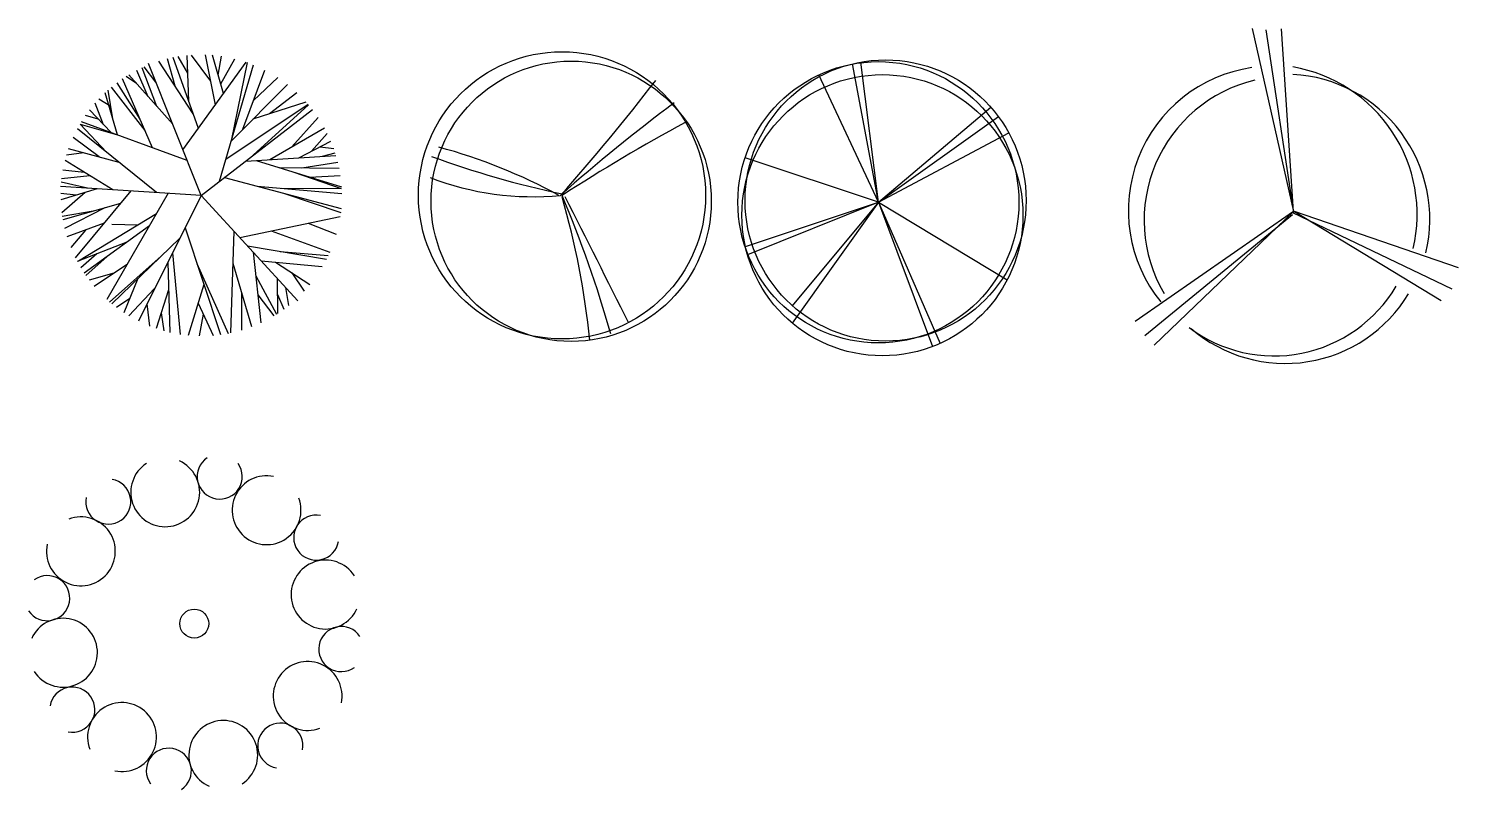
# Model space of a CAD drawing. Header units: inches. Extents: x -1929 to -273, y 675 to 1373.
# Drawn here: x -1929 to -1318, y 675 to 1000 of the extents above; entities that cross this region are included whole.
import ezdxf

# ---------------------------------------------------------------- set-up
doc = ezdxf.new("R2010")
doc.units = ezdxf.units.IN
doc.header["$MEASUREMENT"] = 0

# ---------------------------------------------------------------- blocks, each defined once
blk = doc.blocks.new('TREE-17')
for p, q in [((0, 0), (-22.5, 56.25)), ((-3.39, 34.79), (-18.05, 57.22)), ((-11.13, 46.62), (-14.4, 58.25)), ((-1.2, 28.6), (-11.9, 58.81)), ((-5.74, 52.13), (-9.86, 59.19)), ((-7.8, 19.49), (19.27, 56.82)), ((-5.33, 40.26), (-6, 59.7)), ((4.06, 48.78), (-4.14, 59.86)), ((6.06, 38.61), (1.86, 59.97)), ((9.59, 43.47), (4.84, 59.8)), ((7.31, 51.29), (8.74, 59.36)), ((7.84, 6.03), (22.28, 55.71)), ((8.38, 47.62), (14.34, 58.26)), ((12.87, 23.34), (19.83, 56.63)), ((-20.77, 20.32), (-33.55, 49.74)), ((-27.56, 47.69), (-32.07, 50.71)), ((-12.15, 30.37), (-30.9, 51.43)), ((-22.58, 42.09), (-27.49, 53.33)), ((-18.93, 37.99), (-25.21, 54.44)), ((-19.33, 48.34), (-24.35, 54.84)), ((17.76, 28.21), (27.22, 53.47)), ((22.37, 40.5), (32.76, 50.27)), ((-35.79, 25.79), (-40.99, 43.81)), ((-37.76, 32.61), (-39.74, 44.95)), ((-23.97, 27.69), (-38.32, 46.17)), ((-26.06, 32.5), (-35.91, 48.06)), ((12.87, 23.34), (36.91, 47.3)), ((29.14, 34.92), (40.89, 43.91)), ((-41.66, 30.15), (-45.26, 39.39)), ((-38.6, 37.86), (-43.76, 41.04)), ((10.58, 15.47), (45.65, 38.94)), ((22.25, 17.12), (45.87, 38.68)), ((22.26, 32.7), (44.77, 39.95)), ((-5.97, 14.93), (-51.14, 31.38)), ((-43.93, 32.56), (-49.34, 34.14)), ((-38.47, 26.76), (-47.63, 36.49)), ((0, 0), (47.56, 36.58)), ((38.66, 20.72), (49.95, 33.25)), ((-43.6, 16.4), (-54.7, 24.65)), ((-19.09, 1.19), (-52.83, 28.43)), ((-40.39, 18.39), (-51.71, 30.44)), ((-51.71, 30.44), (-35.79, 25.79)), ((29.24, 15.28), (52.64, 28.8)), ((47.08, 18.87), (53.85, 26.47)), ((-35.04, 14.07), (-56.59, 19.93)), ((41.62, 16.06), (55.36, 23.15)), ((50.73, 20.76), (56.57, 19.99)), ((-37.74, 2.36), (-58.14, 14.83)), ((-50.04, 18.15), (-57.48, 17.19)), ((19.03, 14.64), (57.52, 17.06)), ((23.48, 14.92), (59.89, 3.6)), ((43.03, 11.76), (58.31, 14.13)), ((51.75, 16.69), (57.17, 18.21)), ((-47.48, 8.31), (-59.58, 7.08)), ((-49.91, 9.8), (-59.04, 10.71)), ((9.91, 7.62), (59.74, -5.6)), ((33.41, 11.83), (58.86, 11.65)), ((39.49, 9.94), (59.8, 2.89)), ((46.34, 7.81), (59.39, 8.5)), ((0, 0), (-60, 3.75)), ((-53.4, 0.09), (-59.99, 0.87)), ((-44.37, 2.77), (-59.97, -1.87)), ((-48.51, 3.03), (-59.74, 5.6)), ((-49.53, 1.23), (-59.53, -7.52)), ((-30.07, 1.88), (-53.74, -26.69)), ((-14.04, 0.88), (-40.24, -44.5)), ((0, 0), (-26.83, -53.67)), ((0, 0), (41.25, -45)), ((23.96, 3.89), (59.99, 0.86)), ((34.24, 3.03), (59.8, 2.89)), ((35.5, 0.83), (59.55, -7.35)), ((-34.48, -3.44), (-59.08, -10.48)), ((-41.2, -5.36), (-58.32, -14.1)), ((-46.13, -6.77), (-59.31, -9.06)), ((-41.49, -11.91), (-57.32, -17.75)), ((-19.09, -7.88), (-52.42, -28.05)), ((16.45, -17.95), (59.32, -8.99)), ((45.71, -11.83), (57.66, -16.61)), ((-49.41, -14.83), (-55.72, -22.25)), ((-22.07, -13.04), (-50.02, -33.14)), ((-26.98, -12.65), (-38.15, -12.44)), ((-6.9, -13.8), (8.22, -59.43)), ((13.97, -15.24), (12.48, -58.69)), ((29.91, -15.13), (54.89, -24.23)), ((-31.77, -20.01), (-52.94, -28.25)), ((-9.17, -18.33), (-38.2, -46.27)), ((19.76, -21.56), (53.45, -27.27)), ((22.16, -24.18), (25.44, -54.34)), ((33.72, -23.93), (54.26, -25.6)), ((-44.6, -25), (-51.38, -30.99)), ((-40.14, -26.04), (-49.26, -34.26)), ((-31.48, -29.33), (-45.68, -38.9)), ((-17.07, -25.94), (-39.1, -45.51)), ((-14.24, -28.48), (-13.36, -58.49)), ((-12.29, -24.59), (-8.92, -59.33)), ((-1.85, -29.04), (11.54, -58.88)), ((13.5, -28.96), (21.49, -56.02)), ((25.6, -27.92), (51.71, -30.42)), ((31.76, -28.51), (46.38, -38.07)), ((-37.29, -33.25), (-47.88, -36.15)), ((-27, -35.49), (-33, -50.11)), ((23.27, -34.4), (32.2, -50.63)), ((32.47, -35.42), (32.59, -50.37)), ((38.71, -33.06), (43.96, -40.83)), ((-19.87, -39.74), (-30.96, -51.4)), ((-13.9, -40.27), (-19.17, -56.86)), ((1.13, -38.03), (-5.5, -59.75)), ((17.24, -41.64), (17.24, -57.47)), ((24.15, -42.51), (30.99, -51.38)), ((32.53, -42.26), (35.32, -48.5)), ((36.01, -39.28), (37.22, -47.06)), ((-30.48, -43.96), (-36.15, -47.89)), ((-23.17, -46.35), (-22.02, -55.81)), ((-1.3, -45.98), (5.08, -59.78)), ((-17.03, -50.14), (-15.95, -57.84)), ((0.88, -50.7), (-0.9, -59.99))]:
    blk.add_line(p, q)
blk = doc.blocks.new('TREE-18')
for centre, radius in [((0.65, 0.01), 61.29), ((4.56, -2.52), 59.83)]:
    blk.add_circle(centre, radius)
for centre, radius, start, end in [((-651.54, 581.42), 873.24, 318.25517, 322.43339), ((487.96, -550.67), 735.76, 126.67439, 131.54496), ((483.22, -754.82), 895.91, 118.68766, 122.59151), ((-113.76, -207.8), 236.58, 61.43833, 74.858), ((83.01, 393.1), 401, 249.84978, 258.14642), ((-11.77, 121.37), 121.94, 248.90907, 275.53812), ((-488.29, -205.8), 530.48, 16.0537, 22.82848), ((-328.18, -96.09), 342.41, 5.74391, 16.1862), ((-19489.7, -9895.88), 21859.56, 26.757192, 26.915395)]:
    blk.add_arc(centre, radius, start, end)
blk = doc.blocks.new('TREE-19')
for p, q in [((0, 0), (-11.02, 59.05)), ((0, 0), (-7.46, 59.8)), ((0, 0), (-25.37, 54.37)), ((0, 0), (47.98, 40.57)), ((0, 0), (51.24, 36.56)), ((0, 0), (55.66, 29.68)), ((0, 0), (-56.92, 18.97)), ((-56.77, -18.87), (0, 0)), ((0, 0), (-55.86, -22.39)), ((0, 0), (-36.74, -51.59)), ((0, 0), (-36.73, -44.13)), ((0, 0), (55.02, -33.11)), ((0, 0), (26.36, -60.25)), ((0, 0), (23.11, -61.6))]:
    blk.add_line(p, q)
for centre in [(0, 0), (3.1, 0.74), (1.73, -5.54)]:
    blk.add_circle(centre, 60)
blk = doc.blocks.new('TREE-20')
for p, q in [((-17.45, 77.06), (0.22, -0.97)), ((-11.6, 76.55), (0.22, -1.42)), ((0.22, -0.97), (-4.85, 76.93)), ((0.22, -0.97), (-67.3, -48)), ((-63.31, -53.89), (-0.24, -2.32)), ((-59.3, -57.98), (0.22, -0.97)), ((-0.23, -1.42), (67.84, -34.05)), ((0.67, -0.98), (63.29, -38.95)), ((70.63, -25.08), (0.67, -0.98))]:
    blk.add_line(p, q)
for centre, radius, start, end in [((-8.61, -0.6), 61.67, 98.39343, 219.17975), ((-2.13, -4.76), 61.42, 103.35958, 210.53567), ((-3.51, -4.31), 61.93, 346.62123, 86.84079), ((-10.81, -2.25), 63.84, 346.84522, 80.31191), ((-8.04, -2.18), 60.44, 233.04348, 329.44059), ((-3.32, -4.3), 61.54, 229.263, 328.8764)]:
    blk.add_arc(centre, radius, start, end)
blk = doc.blocks.new('TREE-27')
blk.add_circle((0, 0), 6.16)
for centre, radius, start, end in [((-12.4, 56.04), 14.7, 123.25437, 65.54304), ((10.86, 62.78), 9.63, 124.26167, 35.294), ((-36.71, 52.07), 9.63, 169.26167, 80.294), ((30.86, 48.4), 14.7, 78.25437, 20.54304), ((30.86, 48.4), 14.7, 78.25437, 20.54304), ((-48.4, 30.86), 14.7, 168.25437, 110.54304), ((52.07, 36.71), 9.63, 79.26167, 350.294), ((52.07, 36.71), 9.63, 79.26167, 350.294), ((56.04, 12.4), 14.7, 33.25437, 335.54304), ((-62.78, 10.86), 9.63, 214.26167, 125.294), ((-56.04, -12.4), 14.7, 213.25437, 155.54304), ((62.78, -10.86), 9.63, 34.26167, 305.294), ((48.4, -30.86), 14.7, 348.25437, 290.54304), ((-52.07, -36.71), 9.63, 259.26167, 170.294), ((-30.86, -48.4), 14.7, 258.25437, 200.54304), ((12.4, -56.04), 14.7, 303.25437, 245.54304), ((36.71, -52.07), 9.63, 349.26167, 260.294), ((-10.86, -62.78), 9.63, 304.26167, 215.294)]:
    blk.add_arc(centre, radius, start, end)

msp = doc.modelspace()

# ---------------------------------------------------------------- block references
for name, p in [('TREE-20', (-1389.06, 922.6)), ('TREE-18', (-1701.76, 928.49)), ('TREE-17', (-1855.16, 928.49)), ('TREE-19', (-1566.06, 925.55)), ('TREE-27', (-1858.11, 745.74))]:
    msp.add_blockref(name, p)

doc.saveas('drawing.dxf')
